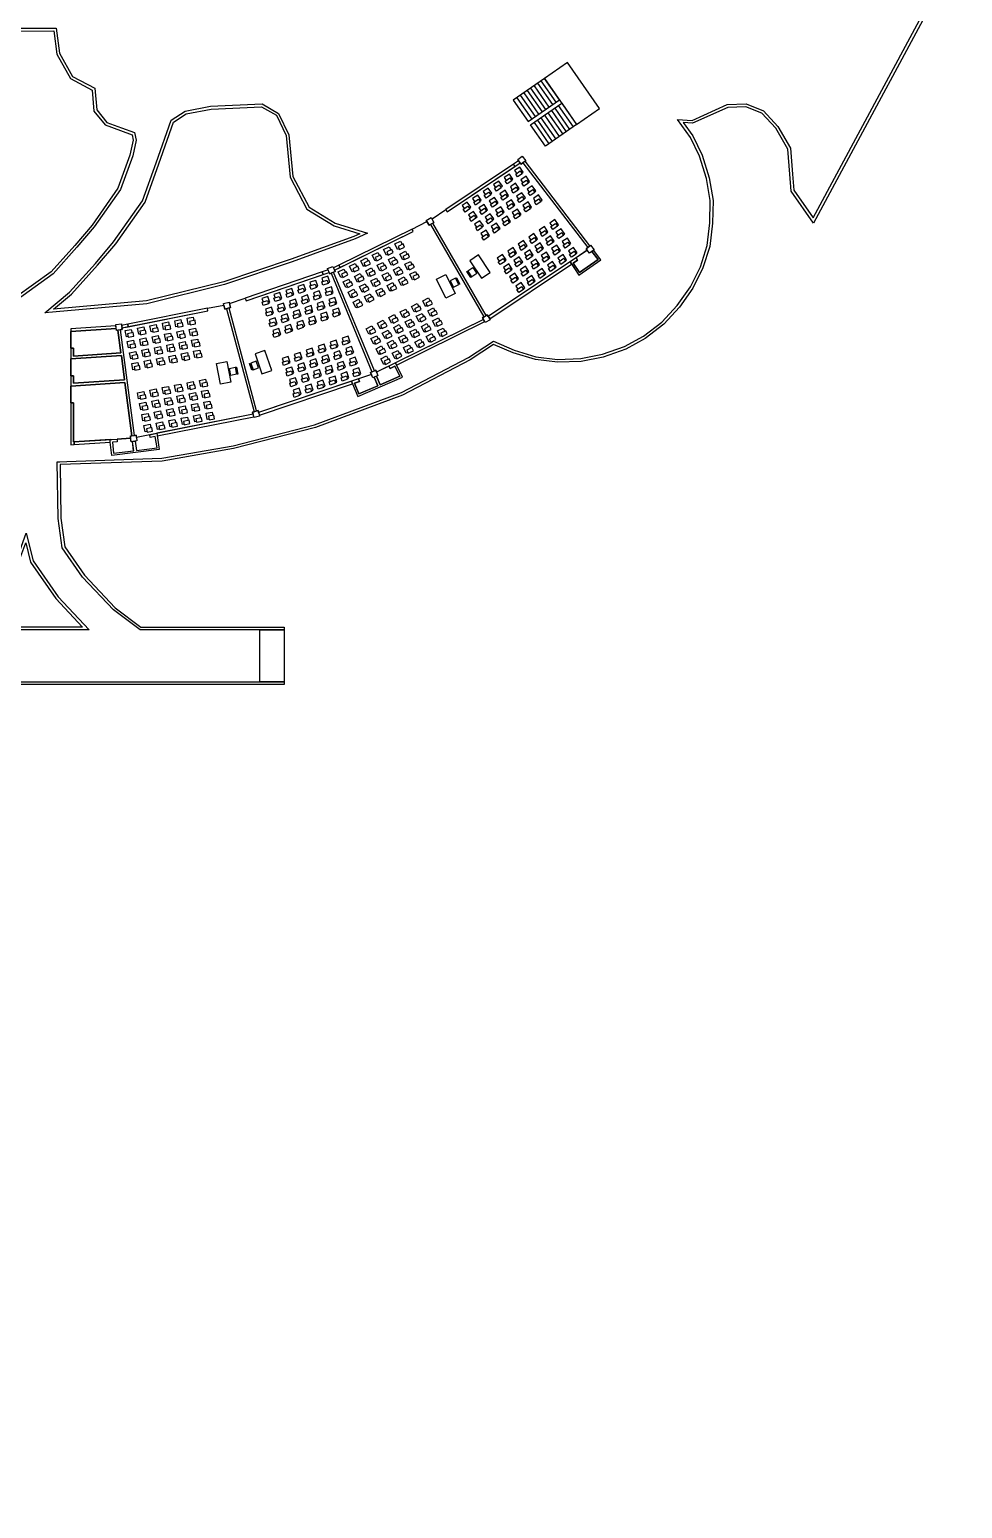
# Model space of a CAD drawing. Extents: x 1109 to 35175, y 5150 to 25743.
# Drawn here: x 28530 to 35175, y 5150 to 15679 of the extents above; entities that cross this region are included whole.
import ezdxf

# ---------------------------------------------------------------- set-up
doc = ezdxf.new("R2010")
doc.units = 0
doc.header["$MEASUREMENT"] = 0
for name, color, linetype in [('Chair', 142, 'CONTINUOUS'), ('Classrooms', 1, 'CONTINUOUS'), ('Entrance', 50, 'CONTINUOUS'), ('Furniture', 2, 'CONTINUOUS'), ('Stairs', 2, 'CONTINUOUS'), ('Storage', 40, 'CONTINUOUS'), ('Walls', 6, 'CONTINUOUS')]:
    doc.layers.add(name, color=color, linetype=linetype)

msp = doc.modelspace()

# ---------------------------------------------------------------- linework, layer by layer
at = {"layer": 'Chair'}
for points in [[(31962, 14607), (31973, 14614), (31948, 14651), (31910, 14626), (31924, 14605)], [(32037, 14657), (32047, 14664), (32022, 14701), (31985, 14676), (31999, 14656)], [(31813, 14507), (31823, 14514), (31798, 14551), (31761, 14526), (31775, 14505)], [(31888, 14557), (31898, 14564), (31873, 14601), (31835, 14576), (31849, 14555)], [(31932, 14490), (31942, 14497), (31917, 14535), (31880, 14510), (31894, 14489)], [(32007, 14540), (32017, 14547), (31992, 14585), (31955, 14560), (31969, 14539)], [(32082, 14591), (32092, 14597), (32067, 14635), (32030, 14610), (32043, 14589)], [(32126, 14524), (32136, 14531), (32111, 14568), (32074, 14543), (32088, 14523)], [(31663, 14407), (31674, 14414), (31648, 14451), (31611, 14426), (31625, 14405)], [(31738, 14457), (31748, 14464), (31723, 14501), (31686, 14476), (31700, 14455)], [(31782, 14390), (31793, 14397), (31768, 14435), (31730, 14410), (31744, 14389)], [(31857, 14440), (31868, 14447), (31843, 14485), (31805, 14460), (31819, 14439)], [(31977, 14424), (31987, 14431), (31962, 14468), (31924, 14443), (31938, 14422)], [(32051, 14474), (32062, 14481), (32037, 14518), (31999, 14493), (32013, 14473)], [(32096, 14407), (32106, 14414), (32081, 14452), (32044, 14427), (32058, 14406)], [(32171, 14458), (32181, 14465), (32156, 14502), (32119, 14477), (32132, 14456)], [(31708, 14340), (31718, 14347), (31693, 14385), (31656, 14360), (31670, 14339)], [(31827, 14324), (31837, 14331), (31812, 14368), (31775, 14343), (31789, 14322)], [(31902, 14374), (31912, 14381), (31887, 14418), (31850, 14393), (31864, 14372)], [(31946, 14307), (31957, 14314), (31932, 14352), (31894, 14327), (31908, 14306)], [(32021, 14357), (32031, 14364), (32006, 14402), (31969, 14377), (31983, 14356)], [(32288, 14283), (32298, 14290), (32273, 14327), (32236, 14302), (32250, 14281)], [(31752, 14274), (31763, 14281), (31737, 14318), (31700, 14293), (31714, 14272)], [(31797, 14207), (31807, 14214), (31782, 14252), (31745, 14227), (31759, 14206)], [(31871, 14257), (31882, 14264), (31857, 14302), (31819, 14277), (31833, 14256)], [(32138, 14183), (32149, 14190), (32123, 14227), (32086, 14202), (32100, 14181)], [(32213, 14233), (32223, 14240), (32198, 14277), (32161, 14252), (32175, 14231)], [(32332, 14217), (32342, 14224), (32317, 14261), (32280, 14236), (32294, 14216)], [(31083, 14078), (31072, 14073), (31052, 14113), (31092, 14133), (31103, 14111)], [(31163, 14118), (31152, 14113), (31132, 14153), (31173, 14173), (31184, 14151)], [(31989, 14082), (31999, 14089), (31974, 14127), (31936, 14102), (31950, 14081)], [(32063, 14132), (32074, 14139), (32049, 14177), (32011, 14152), (32025, 14131)], [(32107, 14067), (32118, 14074), (32093, 14111), (32055, 14086), (32069, 14065)], [(32182, 14117), (32192, 14124), (32167, 14161), (32130, 14136), (32144, 14115)], [(32257, 14167), (32267, 14174), (32242, 14211), (32205, 14186), (32219, 14165)], [(32301, 14100), (32312, 14107), (32287, 14145), (32249, 14120), (32263, 14099)], [(32376, 14151), (32387, 14157), (32362, 14195), (32324, 14170), (32338, 14149)], [(32421, 14084), (32431, 14091), (32406, 14128), (32369, 14103), (32383, 14083)], [(30840, 13959), (30829, 13954), (30809, 13994), (30850, 14014), (30861, 13992)], [(30921, 13999), (30910, 13993), (30890, 14034), (30931, 14054), (30942, 14031)], [(31002, 14039), (30991, 14033), (30971, 14074), (31011, 14093), (31022, 14071)], [(31037, 13967), (31026, 13961), (31006, 14002), (31047, 14022), (31058, 13999)], [(31118, 14007), (31107, 14001), (31087, 14042), (31127, 14061), (31138, 14039)], [(31199, 14046), (31188, 14041), (31168, 14081), (31208, 14101), (31219, 14079)], [(31234, 13975), (31223, 13969), (31203, 14010), (31243, 14029), (31254, 14007)], [(31914, 14032), (31924, 14039), (31899, 14077), (31862, 14052), (31876, 14031)], [(31958, 13967), (31968, 13974), (31943, 14011), (31906, 13986), (31920, 13965)], [(32033, 14017), (32043, 14024), (32018, 14061), (31980, 14036), (31994, 14015)], [(32152, 14000), (32162, 14007), (32137, 14045), (32100, 14020), (32114, 13999)], [(32227, 14050), (32237, 14057), (32212, 14095), (32175, 14070), (32188, 14049)], [(32271, 13984), (32281, 13991), (32256, 14028), (32219, 14003), (32233, 13982)], [(32346, 14034), (32356, 14041), (32331, 14078), (32294, 14053), (32308, 14033)], [(30657, 13877), (30668, 13881), (30654, 13923), (30611, 13909), (30619, 13885)], [(30760, 13920), (30748, 13914), (30729, 13954), (30769, 13974), (30780, 13952)], [(30795, 13848), (30784, 13842), (30764, 13883), (30804, 13902), (30815, 13880)], [(30876, 13887), (30865, 13882), (30845, 13922), (30885, 13942), (30896, 13920)], [(30957, 13927), (30945, 13922), (30925, 13962), (30966, 13982), (30977, 13960)], [(30992, 13855), (30981, 13850), (30961, 13890), (31001, 13910), (31012, 13888)], [(31073, 13895), (31061, 13890), (31042, 13930), (31082, 13950), (31093, 13927)], [(31153, 13935), (31142, 13929), (31122, 13970), (31163, 13990), (31174, 13967)], [(31189, 13863), (31177, 13858), (31158, 13898), (31198, 13918), (31209, 13895)], [(31269, 13903), (31258, 13897), (31238, 13938), (31279, 13958), (31290, 13935)], [(31565, 13910), (31527, 13891), (31549, 13846), (31587, 13864), (31565, 13910)], [(31568, 13911), (31572, 13913), (31595, 13868), (31590, 13866), (31568, 13911)], [(31646, 13957), (31651, 13960), (31679, 13918), (31674, 13915), (31646, 13957)], [(31653, 13962), (31688, 13985), (31716, 13943), (31681, 13920), (31653, 13962)], [(32002, 13900), (32013, 13907), (31988, 13945), (31950, 13920), (31964, 13899)], [(32077, 13950), (32087, 13957), (32062, 13995), (32025, 13970), (32039, 13949)], [(32122, 13884), (32132, 13891), (32107, 13928), (32069, 13903), (32083, 13882)], [(32196, 13934), (32207, 13941), (32182, 13978), (32144, 13953), (32158, 13932)], [(30316, 13761), (30328, 13765), (30313, 13807), (30270, 13793), (30279, 13769)], [(30401, 13790), (30413, 13794), (30398, 13836), (30356, 13822), (30364, 13798)], [(30486, 13819), (30498, 13823), (30483, 13865), (30441, 13851), (30449, 13827)], [(30571, 13848), (30583, 13852), (30569, 13894), (30526, 13880), (30534, 13856)], [(30597, 13772), (30609, 13776), (30594, 13819), (30552, 13804), (30560, 13781)], [(30682, 13801), (30694, 13805), (30680, 13848), (30637, 13833), (30645, 13810)], [(30830, 13776), (30819, 13770), (30799, 13811), (30840, 13831), (30851, 13808)], [(30911, 13816), (30900, 13810), (30880, 13851), (30920, 13870), (30931, 13848)], [(30946, 13744), (30935, 13738), (30915, 13779), (30956, 13799), (30967, 13776)], [(31027, 13784), (31016, 13778), (30996, 13819), (31036, 13838), (31048, 13816)], [(31108, 13823), (31097, 13818), (31077, 13858), (31117, 13878), (31128, 13856)], [(32047, 13834), (32057, 13841), (32032, 13878), (31995, 13853), (32009, 13832)], [(30231, 13732), (30242, 13736), (30228, 13778), (30185, 13764), (30193, 13740)], [(30256, 13656), (30268, 13660), (30254, 13703), (30211, 13688), (30219, 13665)], [(30341, 13685), (30353, 13689), (30339, 13732), (30296, 13717), (30304, 13694)], [(30427, 13714), (30438, 13718), (30424, 13761), (30381, 13746), (30389, 13723)], [(30512, 13743), (30524, 13747), (30509, 13790), (30467, 13775), (30475, 13752)], [(30538, 13667), (30549, 13671), (30535, 13714), (30492, 13699), (30500, 13676)], [(30623, 13696), (30635, 13700), (30620, 13743), (30578, 13729), (30586, 13705)], [(30708, 13725), (30720, 13729), (30705, 13772), (30663, 13758), (30671, 13734)], [(30734, 13650), (30746, 13654), (30731, 13696), (30689, 13682), (30697, 13658)], [(30866, 13704), (30854, 13699), (30835, 13739), (30875, 13759), (30886, 13736)], [(31201, 13635), (31190, 13629), (31170, 13669), (31210, 13689), (31221, 13667)], [(31282, 13674), (31270, 13669), (31251, 13709), (31291, 13729), (31302, 13707)], [(31362, 13714), (31351, 13708), (31331, 13749), (31372, 13769), (31383, 13746)], [(31397, 13643), (31386, 13638), (31366, 13678), (31407, 13698), (31418, 13675)], [(29497, 13547), (29484, 13545), (29476, 13589), (29520, 13598), (29525, 13573)], [(29585, 13565), (29573, 13562), (29564, 13606), (29608, 13615), (29613, 13591)], [(29673, 13582), (29661, 13580), (29652, 13624), (29696, 13633), (29701, 13608)], [(30282, 13580), (30294, 13584), (30279, 13627), (30237, 13612), (30245, 13589)], [(30367, 13609), (30379, 13613), (30365, 13656), (30322, 13641), (30330, 13618)], [(30452, 13638), (30464, 13642), (30450, 13685), (30407, 13670), (30415, 13647)], [(30478, 13563), (30490, 13567), (30476, 13609), (30433, 13595), (30441, 13571)], [(30563, 13592), (30575, 13596), (30561, 13638), (30518, 13624), (30526, 13600)], [(30649, 13621), (30660, 13625), (30646, 13667), (30603, 13653), (30611, 13629)], [(31039, 13555), (31028, 13550), (31008, 13590), (31049, 13610), (31060, 13587)], [(31120, 13595), (31109, 13589), (31089, 13630), (31129, 13650), (31140, 13627)], [(31236, 13564), (31225, 13558), (31205, 13598), (31245, 13618), (31256, 13596)], [(31317, 13603), (31305, 13598), (31285, 13638), (31326, 13658), (31337, 13636)], [(31352, 13532), (31341, 13526), (31321, 13566), (31361, 13586), (31372, 13564)], [(31433, 13571), (31421, 13566), (31401, 13606), (31442, 13626), (31453, 13604)], [(29232, 13495), (29220, 13492), (29211, 13536), (29255, 13545), (29260, 13521)], [(29320, 13512), (29308, 13510), (29299, 13554), (29343, 13563), (29348, 13538)], [(29336, 13434), (29323, 13431), (29315, 13475), (29359, 13484), (29364, 13460)], [(29408, 13530), (29396, 13527), (29387, 13571), (29432, 13580), (29436, 13556)], [(29424, 13451), (29412, 13449), (29403, 13493), (29447, 13502), (29452, 13477)], [(29512, 13469), (29500, 13466), (29491, 13510), (29535, 13519), (29540, 13495)], [(29601, 13486), (29588, 13484), (29580, 13528), (29624, 13537), (29629, 13512)], [(29689, 13504), (29677, 13501), (29668, 13545), (29712, 13554), (29717, 13530)], [(30308, 13505), (30320, 13509), (30305, 13551), (30263, 13537), (30271, 13513)], [(30393, 13534), (30405, 13538), (30390, 13580), (30348, 13566), (30356, 13542)], [(30802, 13450), (30813, 13454), (30799, 13497), (30756, 13483), (30764, 13459)], [(30959, 13515), (30947, 13510), (30927, 13550), (30968, 13570), (30979, 13548)], [(30993, 13444), (30982, 13439), (30962, 13479), (31003, 13499), (31014, 13477)], [(31074, 13484), (31063, 13479), (31043, 13519), (31084, 13539), (31095, 13516)], [(31155, 13524), (31144, 13518), (31124, 13559), (31164, 13579), (31175, 13556)], [(31190, 13452), (31179, 13447), (31159, 13487), (31200, 13507), (31211, 13484)], [(31271, 13492), (31260, 13486), (31240, 13527), (31280, 13547), (31291, 13524)], [(31387, 13460), (31376, 13454), (31356, 13495), (31396, 13515), (31407, 13492)], [(31468, 13500), (31457, 13494), (31437, 13534), (31477, 13554), (31488, 13532)], [(29247, 13416), (29235, 13414), (29226, 13458), (29271, 13467), (29275, 13442)], [(29263, 13338), (29251, 13335), (29242, 13379), (29286, 13388), (29291, 13364)], [(29351, 13355), (29339, 13353), (29330, 13397), (29374, 13406), (29379, 13381)], [(29440, 13373), (29427, 13370), (29419, 13414), (29463, 13423), (29468, 13399)], [(29528, 13390), (29516, 13388), (29507, 13432), (29551, 13441), (29556, 13416)], [(29616, 13408), (29604, 13405), (29595, 13449), (29639, 13458), (29644, 13434)], [(29632, 13329), (29620, 13327), (29611, 13371), (29655, 13380), (29660, 13355)], [(29704, 13425), (29692, 13423), (29683, 13467), (29728, 13476), (29732, 13451)], [(29720, 13347), (29708, 13344), (29699, 13389), (29743, 13397), (29748, 13373)], [(30461, 13334), (30473, 13338), (30458, 13381), (30416, 13367), (30424, 13343)], [(30546, 13363), (30558, 13367), (30543, 13410), (30501, 13396), (30509, 13372)], [(30631, 13392), (30643, 13396), (30629, 13439), (30586, 13425), (30594, 13401)], [(30716, 13421), (30728, 13425), (30714, 13468), (30671, 13454), (30679, 13430)], [(30742, 13347), (30754, 13351), (30739, 13393), (30697, 13379), (30705, 13355)], [(30827, 13376), (30839, 13380), (30824, 13422), (30782, 13408), (30790, 13384)], [(31029, 13373), (31018, 13367), (30998, 13407), (31038, 13427), (31049, 13405)], [(31110, 13412), (31098, 13407), (31078, 13447), (31119, 13467), (31130, 13445)], [(31145, 13341), (31134, 13335), (31114, 13375), (31154, 13395), (31165, 13373)], [(31226, 13380), (31214, 13375), (31195, 13415), (31235, 13435), (31246, 13413)], [(31306, 13420), (31295, 13415), (31275, 13455), (31316, 13475), (31327, 13452)], [(29279, 13259), (29266, 13257), (29258, 13301), (29302, 13310), (29307, 13285)], [(29367, 13277), (29355, 13274), (29346, 13318), (29390, 13327), (29395, 13303)], [(29455, 13294), (29443, 13292), (29434, 13336), (29478, 13345), (29483, 13320)], [(29543, 13312), (29531, 13309), (29522, 13353), (29567, 13362), (29571, 13338)], [(29995, 13275), (30005, 13225), (29964, 13217), (29954, 13267), (29995, 13275)], [(29998, 13275), (30004, 13276), (30013, 13227), (30008, 13226), (29998, 13275)], [(30098, 13302), (30103, 13303), (30119, 13256), (30114, 13254), (30098, 13302)], [(30106, 13304), (30122, 13257), (30162, 13270), (30145, 13318), (30106, 13304)], [(30376, 13305), (30387, 13309), (30373, 13352), (30330, 13338), (30338, 13314)], [(30401, 13231), (30413, 13235), (30398, 13277), (30356, 13263), (30364, 13239)], [(30486, 13260), (30498, 13264), (30484, 13306), (30441, 13292), (30449, 13268)], [(30572, 13289), (30583, 13293), (30569, 13335), (30526, 13321), (30534, 13297)], [(30657, 13318), (30669, 13322), (30654, 13364), (30611, 13350), (30620, 13326)], [(30682, 13242), (30694, 13246), (30680, 13288), (30637, 13274), (30645, 13250)], [(30768, 13271), (30780, 13275), (30765, 13317), (30722, 13303), (30730, 13279)], [(30853, 13300), (30865, 13304), (30850, 13346), (30808, 13332), (30816, 13308)], [(30879, 13224), (30891, 13228), (30876, 13271), (30833, 13256), (30841, 13233)], [(31064, 13301), (31053, 13295), (31033, 13336), (31073, 13356), (31084, 13333)], [(29673, 13123), (29660, 13120), (29652, 13165), (29696, 13173), (29701, 13149)], [(29761, 13140), (29749, 13138), (29740, 13182), (29784, 13191), (29789, 13166)], [(30427, 13155), (30439, 13159), (30424, 13201), (30382, 13187), (30390, 13163)], [(30512, 13184), (30524, 13188), (30509, 13230), (30467, 13216), (30475, 13192)], [(30597, 13213), (30609, 13217), (30595, 13259), (30552, 13245), (30560, 13221)], [(30623, 13137), (30635, 13141), (30620, 13184), (30578, 13169), (30586, 13146)], [(30708, 13166), (30720, 13170), (30706, 13213), (30663, 13198), (30671, 13175)], [(30793, 13195), (30805, 13199), (30791, 13242), (30748, 13227), (30756, 13204)], [(29320, 13053), (29307, 13050), (29299, 13094), (29343, 13103), (29348, 13079)], [(29408, 13070), (29396, 13068), (29387, 13112), (29431, 13121), (29436, 13096)], [(29496, 13088), (29484, 13085), (29475, 13130), (29519, 13138), (29524, 13114)], [(29512, 13010), (29499, 13008), (29491, 13052), (29535, 13061), (29540, 13036)], [(29584, 13105), (29572, 13103), (29563, 13147), (29608, 13156), (29612, 13131)], [(29600, 13028), (29588, 13025), (29579, 13070), (29623, 13078), (29628, 13054)], [(29688, 13045), (29676, 13043), (29667, 13087), (29711, 13096), (29716, 13071)], [(29776, 13063), (29764, 13060), (29755, 13105), (29800, 13113), (29804, 13089)], [(30453, 13079), (30465, 13083), (30450, 13126), (30407, 13111), (30415, 13088)], [(30538, 13108), (30550, 13112), (30535, 13155), (30493, 13140), (30501, 13117)], [(29335, 12975), (29323, 12973), (29314, 13017), (29358, 13026), (29363, 13001)], [(29423, 12993), (29411, 12990), (29402, 13034), (29446, 13043), (29451, 13019)], [(29439, 12914), (29427, 12912), (29418, 12956), (29462, 12965), (29467, 12940)], [(29527, 12932), (29515, 12929), (29506, 12973), (29550, 12982), (29555, 12958)], [(29615, 12949), (29603, 12947), (29594, 12991), (29639, 13000), (29643, 12975)], [(29704, 12967), (29691, 12964), (29683, 13009), (29727, 13017), (29732, 12993)], [(29792, 12984), (29780, 12982), (29771, 13026), (29815, 13035), (29820, 13010)], [(29808, 12906), (29795, 12904), (29787, 12948), (29831, 12956), (29836, 12932)], [(29351, 12897), (29338, 12894), (29330, 12938), (29374, 12947), (29379, 12923)], [(29366, 12818), (29354, 12816), (29345, 12860), (29389, 12869), (29394, 12844)], [(29455, 12836), (29442, 12833), (29433, 12877), (29478, 12886), (29482, 12862)], [(29543, 12853), (29531, 12851), (29522, 12895), (29566, 12904), (29571, 12879)], [(29631, 12871), (29619, 12868), (29610, 12913), (29654, 12921), (29659, 12897)], [(29719, 12888), (29707, 12886), (29698, 12930), (29742, 12939), (29747, 12914)]]:
    msp.add_lwpolyline(points, dxfattribs=at)
at = {"layer": 'Classrooms'}
for points in [[(31798, 13636), (31791, 13649), (31782, 13643), (31402, 14301), (31411, 14306), (31397, 14332), (31495, 14398), (31506, 14383), (32026, 14730), (32032, 14721), (32045, 14731), (32507, 14128), (32495, 14119), (32504, 14108), (31798, 13636)], [(31002, 13241), (30997, 13254), (30987, 13250), (30696, 13952), (30706, 13956), (30702, 13966), (31263, 14242), (31255, 14259), (31361, 14312), (31376, 14286), (31386, 14291), (31765, 13634), (31756, 13628), (31763, 13616), (31002, 13241)], [(30162, 12952), (30158, 12967), (30147, 12964), (29951, 13697), (29962, 13700), (29954, 13729), (30066, 13767), (30073, 13749), (30664, 13951), (30669, 13940), (30679, 13944), (30969, 13243), (30959, 13239), (30965, 13224), (30162, 12952)], [(29291, 12776), (29289, 12791), (29278, 12790), (29179, 13542), (29190, 13544), (29188, 13555), (29801, 13676), (29797, 13695), (29914, 13718), (29922, 13689), (29933, 13692), (30129, 12959), (30118, 12956), (30122, 12941), (29291, 12776)]]:
    msp.add_lwpolyline(points, dxfattribs=at)
at = {"layer": 'Entrance'}
msp.add_lwpolyline([(30344, 11036), (30170, 11036), (30170, 11405), (30344, 11405)], close=True, dxfattribs=at)
at = {"layer": 'Furniture'}
for points in [[(32040, 14653), (32007, 14631), (31993, 14651), (32026, 14674)], [(31890, 14553), (31857, 14530), (31843, 14551), (31876, 14573)], [(31965, 14603), (31932, 14581), (31918, 14601), (31951, 14624)], [(32010, 14536), (31976, 14514), (31962, 14535), (31996, 14557)], [(32084, 14586), (32051, 14564), (32037, 14585), (32070, 14607)], [(32129, 14520), (32096, 14498), (32082, 14518), (32115, 14541)], [(31741, 14453), (31707, 14430), (31694, 14451), (31727, 14473)], [(31815, 14503), (31782, 14480), (31768, 14501), (31802, 14523)], [(31860, 14436), (31827, 14414), (31813, 14435), (31846, 14457)], [(31935, 14486), (31902, 14464), (31888, 14485), (31921, 14507)], [(31979, 14420), (31946, 14398), (31932, 14418), (31965, 14441)], [(32054, 14470), (32021, 14448), (32007, 14468), (32040, 14491)], [(32173, 14453), (32140, 14431), (32126, 14452), (32159, 14474)], [(31666, 14403), (31633, 14380), (31619, 14401), (31652, 14423)], [(31710, 14336), (31677, 14314), (31663, 14335), (31697, 14357)], [(31785, 14386), (31752, 14364), (31738, 14385), (31771, 14407)], [(31830, 14320), (31796, 14297), (31783, 14318), (31816, 14340)], [(31904, 14370), (31871, 14347), (31857, 14368), (31891, 14390)], [(31949, 14303), (31916, 14281), (31902, 14302), (31935, 14324)], [(32024, 14353), (31991, 14331), (31977, 14352), (32010, 14374)], [(32099, 14403), (32065, 14381), (32051, 14402), (32085, 14424)], [(31755, 14270), (31722, 14247), (31708, 14268), (31741, 14290)], [(31799, 14203), (31766, 14181), (31752, 14202), (31786, 14224)], [(31874, 14253), (31841, 14231), (31827, 14252), (31860, 14274)], [(32216, 14228), (32182, 14206), (32169, 14227), (32202, 14249)], [(32290, 14279), (32257, 14256), (32243, 14277), (32277, 14299)], [(32334, 14213), (32301, 14191), (32287, 14211), (32321, 14234)], [(31085, 14074), (31121, 14092), (31110, 14114), (31074, 14096)], [(31166, 14114), (31202, 14131), (31191, 14154), (31155, 14136)], [(32066, 14128), (32033, 14106), (32019, 14127), (32052, 14149)], [(32141, 14178), (32108, 14156), (32094, 14177), (32127, 14199)], [(32185, 14113), (32152, 14090), (32138, 14111), (32171, 14133)], [(32260, 14163), (32226, 14141), (32213, 14161), (32246, 14184)], [(32304, 14096), (32271, 14074), (32257, 14095), (32290, 14117)], [(32379, 14146), (32346, 14124), (32332, 14145), (32365, 14167)], [(30923, 13995), (30959, 14012), (30948, 14035), (30912, 14017)], [(31004, 14034), (31040, 14052), (31029, 14074), (30993, 14057)], [(31120, 14002), (31156, 14020), (31145, 14042), (31109, 14025)], [(31201, 14042), (31237, 14060), (31226, 14082), (31190, 14064)], [(31236, 13970), (31272, 13988), (31261, 14010), (31225, 13993)], [(31749, 13909), (31811, 13951), (31728, 14075), (31666, 14033)], [(31917, 14028), (31883, 14006), (31869, 14027), (31903, 14049)], [(31991, 14078), (31958, 14056), (31944, 14077), (31977, 14099)], [(32035, 14013), (32002, 13990), (31988, 14011), (32021, 14033)], [(32110, 14063), (32077, 14040), (32063, 14061), (32096, 14083)], [(32155, 13996), (32121, 13974), (32107, 13995), (32141, 14017)], [(32229, 14046), (32196, 14024), (32182, 14045), (32215, 14067)], [(32349, 14030), (32315, 14008), (32302, 14028), (32335, 14051)], [(32423, 14080), (32390, 14058), (32376, 14078), (32410, 14101)], [(30762, 13915), (30798, 13933), (30787, 13955), (30751, 13937)], [(30843, 13955), (30879, 13972), (30868, 13995), (30832, 13977)], [(30878, 13883), (30914, 13901), (30903, 13923), (30867, 13905)], [(30959, 13923), (30995, 13940), (30984, 13963), (30948, 13945)], [(31040, 13962), (31075, 13980), (31064, 14003), (31028, 13985)], [(31075, 13891), (31111, 13908), (31100, 13931), (31064, 13913)], [(31156, 13930), (31191, 13948), (31180, 13971), (31145, 13953)], [(31191, 13859), (31227, 13876), (31216, 13899), (31180, 13881)], [(31272, 13898), (31308, 13916), (31297, 13938), (31261, 13921)], [(31563, 13800), (31495, 13767), (31429, 13902), (31496, 13935)], [(31960, 13963), (31927, 13940), (31913, 13961), (31947, 13983)], [(32005, 13896), (31972, 13874), (31958, 13895), (31991, 13917)], [(32080, 13946), (32047, 13924), (32033, 13945), (32066, 13967)], [(32124, 13880), (32091, 13857), (32077, 13878), (32110, 13900)], [(32199, 13930), (32166, 13907), (32152, 13928), (32185, 13950)], [(32274, 13980), (32241, 13957), (32227, 13978), (32260, 14001)], [(30402, 13785), (30365, 13772), (30357, 13796), (30394, 13809)], [(30488, 13814), (30450, 13801), (30442, 13825), (30480, 13838)], [(30573, 13843), (30535, 13830), (30527, 13854), (30565, 13867)], [(30658, 13872), (30620, 13859), (30612, 13883), (30650, 13896)], [(30684, 13796), (30646, 13783), (30638, 13807), (30676, 13820)], [(30797, 13843), (30833, 13861), (30822, 13883), (30786, 13866)], [(30833, 13771), (30868, 13789), (30857, 13812), (30822, 13794)], [(30913, 13811), (30949, 13829), (30938, 13851), (30902, 13834)], [(30994, 13851), (31030, 13869), (31019, 13891), (30983, 13873)], [(31029, 13779), (31065, 13797), (31054, 13819), (31018, 13802)], [(31110, 13819), (31146, 13837), (31135, 13859), (31099, 13841)], [(32049, 13830), (32016, 13807), (32002, 13828), (32036, 13850)], [(30232, 13727), (30194, 13714), (30186, 13738), (30224, 13751)], [(30317, 13756), (30279, 13743), (30271, 13767), (30309, 13780)], [(30343, 13680), (30305, 13667), (30297, 13691), (30335, 13704)], [(30428, 13709), (30390, 13696), (30382, 13720), (30420, 13733)], [(30513, 13738), (30476, 13725), (30468, 13749), (30505, 13762)], [(30599, 13767), (30561, 13754), (30553, 13778), (30591, 13791)], [(30624, 13692), (30587, 13679), (30579, 13702), (30616, 13715)], [(30710, 13721), (30672, 13708), (30664, 13731), (30702, 13744)], [(30868, 13700), (30904, 13717), (30893, 13740), (30857, 13722)], [(30949, 13739), (30985, 13757), (30974, 13780), (30938, 13762)], [(31284, 13670), (31320, 13687), (31309, 13710), (31273, 13692)], [(31365, 13710), (31400, 13727), (31389, 13750), (31354, 13732)], [(29586, 13560), (29625, 13568), (29620, 13592), (29581, 13584)], [(29674, 13577), (29713, 13585), (29709, 13610), (29669, 13602)], [(30258, 13651), (30220, 13638), (30212, 13662), (30250, 13675)], [(30284, 13576), (30246, 13563), (30238, 13586), (30276, 13599)], [(30369, 13605), (30331, 13592), (30323, 13615), (30361, 13628)], [(30454, 13634), (30416, 13621), (30408, 13644), (30446, 13657)], [(30539, 13663), (30501, 13650), (30493, 13673), (30531, 13686)], [(30565, 13587), (30527, 13574), (30519, 13598), (30557, 13611)], [(30650, 13616), (30612, 13603), (30604, 13627), (30642, 13640)], [(30735, 13645), (30698, 13632), (30689, 13656), (30727, 13669)], [(31042, 13551), (31077, 13568), (31066, 13591), (31031, 13573)], [(31122, 13590), (31158, 13608), (31147, 13630), (31111, 13613)], [(31203, 13630), (31239, 13648), (31228, 13670), (31192, 13652)], [(31238, 13559), (31274, 13577), (31263, 13599), (31227, 13582)], [(31319, 13599), (31355, 13617), (31344, 13639), (31308, 13621)], [(31399, 13639), (31435, 13656), (31424, 13679), (31388, 13661)], [(31435, 13567), (31471, 13584), (31460, 13607), (31424, 13589)], [(29233, 13490), (29272, 13497), (29267, 13522), (29228, 13514)], [(29321, 13507), (29360, 13515), (29356, 13540), (29316, 13532)], [(29409, 13525), (29449, 13533), (29444, 13557), (29405, 13549)], [(29425, 13446), (29464, 13454), (29459, 13479), (29420, 13471)], [(29498, 13542), (29537, 13550), (29532, 13575), (29493, 13567)], [(29513, 13464), (29553, 13472), (29548, 13496), (29508, 13488)], [(29602, 13481), (29641, 13489), (29636, 13514), (29597, 13506)], [(29690, 13499), (29729, 13507), (29724, 13531), (29685, 13523)], [(30309, 13500), (30272, 13487), (30263, 13511), (30301, 13524)], [(30395, 13529), (30357, 13516), (30349, 13540), (30387, 13553)], [(30480, 13558), (30442, 13545), (30434, 13569), (30472, 13582)], [(30961, 13511), (30997, 13528), (30986, 13551), (30950, 13533)], [(30996, 13440), (31032, 13458), (31021, 13480), (30985, 13462)], [(31076, 13480), (31112, 13497), (31101, 13520), (31065, 13502)], [(31157, 13519), (31193, 13537), (31182, 13559), (31146, 13542)], [(31193, 13448), (31228, 13465), (31217, 13488), (31181, 13470)], [(31273, 13487), (31309, 13505), (31298, 13527), (31262, 13510)], [(31354, 13527), (31390, 13545), (31379, 13567), (31343, 13550)], [(31389, 13455), (31425, 13473), (31414, 13495), (31378, 13478)], [(31470, 13495), (31506, 13513), (31495, 13535), (31459, 13517)], [(29248, 13411), (29288, 13419), (29283, 13443), (29244, 13436)], [(29337, 13429), (29376, 13437), (29371, 13461), (29332, 13453)], [(29352, 13350), (29392, 13358), (29387, 13383), (29347, 13375)], [(29441, 13368), (29480, 13376), (29475, 13400), (29436, 13392)], [(29529, 13385), (29568, 13393), (29563, 13418), (29524, 13410)], [(29617, 13403), (29656, 13411), (29652, 13435), (29612, 13427)], [(29705, 13420), (29745, 13428), (29740, 13453), (29701, 13445)], [(29721, 13342), (29760, 13350), (29755, 13374), (29716, 13366)], [(30185, 13229), (30256, 13253), (30207, 13395), (30136, 13371)], [(30548, 13359), (30510, 13346), (30502, 13369), (30540, 13382)], [(30633, 13388), (30595, 13375), (30587, 13398), (30625, 13411)], [(30718, 13417), (30680, 13404), (30672, 13427), (30710, 13440)], [(30803, 13446), (30765, 13433), (30757, 13456), (30795, 13469)], [(30829, 13371), (30791, 13358), (30783, 13382), (30821, 13395)], [(31031, 13368), (31067, 13386), (31056, 13408), (31020, 13391)], [(31112, 13408), (31148, 13426), (31137, 13448), (31101, 13430)], [(31147, 13336), (31183, 13354), (31172, 13376), (31136, 13359)], [(31228, 13376), (31264, 13393), (31253, 13416), (31217, 13398)], [(31309, 13416), (31344, 13433), (31333, 13456), (31298, 13438)], [(29264, 13333), (29303, 13341), (29298, 13365), (29259, 13357)], [(29280, 13254), (29319, 13262), (29314, 13287), (29275, 13279)], [(29368, 13272), (29407, 13280), (29402, 13304), (29363, 13296)], [(29456, 13289), (29495, 13297), (29491, 13322), (29451, 13314)], [(29544, 13307), (29584, 13315), (29579, 13339), (29540, 13331)], [(29633, 13324), (29672, 13332), (29667, 13357), (29628, 13349)], [(29965, 13170), (29891, 13155), (29862, 13302), (29936, 13317)], [(30377, 13301), (30339, 13288), (30331, 13311), (30369, 13324)], [(30462, 13330), (30425, 13317), (30417, 13340), (30454, 13353)], [(30488, 13255), (30450, 13242), (30442, 13266), (30480, 13279)], [(30573, 13284), (30535, 13271), (30527, 13295), (30565, 13308)], [(30658, 13313), (30620, 13300), (30612, 13324), (30650, 13337)], [(30744, 13342), (30706, 13329), (30698, 13353), (30735, 13366)], [(30769, 13266), (30731, 13253), (30723, 13277), (30761, 13290)], [(30855, 13295), (30817, 13282), (30809, 13306), (30846, 13319)], [(31066, 13296), (31102, 13314), (31091, 13336), (31055, 13319)], [(29762, 13136), (29801, 13143), (29796, 13168), (29757, 13160)], [(30403, 13226), (30365, 13213), (30357, 13237), (30395, 13250)], [(30429, 13150), (30391, 13137), (30383, 13161), (30420, 13174)], [(30514, 13179), (30476, 13166), (30468, 13190), (30506, 13203)], [(30599, 13208), (30561, 13195), (30553, 13219), (30591, 13232)], [(30684, 13237), (30646, 13224), (30638, 13248), (30676, 13261)], [(30710, 13161), (30672, 13148), (30664, 13172), (30702, 13185)], [(30795, 13190), (30757, 13177), (30749, 13201), (30787, 13214)], [(30880, 13219), (30842, 13206), (30834, 13230), (30872, 13243)], [(29321, 13048), (29360, 13056), (29355, 13080), (29316, 13072)], [(29409, 13065), (29448, 13073), (29443, 13098), (29404, 13090)], [(29497, 13083), (29536, 13091), (29532, 13115), (29492, 13107)], [(29585, 13100), (29625, 13108), (29620, 13133), (29581, 13125)], [(29674, 13118), (29713, 13126), (29708, 13150), (29669, 13142)], [(29689, 13040), (29728, 13048), (29723, 13073), (29684, 13065)], [(29777, 13058), (29817, 13066), (29812, 13090), (29773, 13083)], [(30454, 13074), (30416, 13061), (30408, 13085), (30446, 13098)], [(30539, 13103), (30502, 13090), (30494, 13114), (30531, 13127)], [(30625, 13132), (30587, 13119), (30579, 13143), (30617, 13156)], [(29336, 12970), (29375, 12978), (29370, 13003), (29331, 12995)], [(29424, 12988), (29464, 12996), (29459, 13020), (29419, 13012)], [(29513, 13005), (29552, 13013), (29547, 13038), (29508, 13030)], [(29528, 12927), (29567, 12935), (29563, 12959), (29523, 12951)], [(29601, 13023), (29640, 13031), (29635, 13055), (29596, 13047)], [(29616, 12944), (29656, 12952), (29651, 12977), (29612, 12969)], [(29705, 12962), (29744, 12970), (29739, 12994), (29700, 12986)], [(29793, 12980), (29832, 12987), (29827, 13012), (29788, 13004)], [(29352, 12892), (29391, 12900), (29386, 12924), (29347, 12916)], [(29367, 12813), (29406, 12821), (29402, 12846), (29362, 12838)], [(29440, 12909), (29479, 12917), (29474, 12942), (29435, 12934)], [(29455, 12831), (29495, 12839), (29490, 12863), (29451, 12855)], [(29544, 12848), (29583, 12856), (29578, 12881), (29539, 12873)], [(29632, 12866), (29671, 12874), (29666, 12898), (29627, 12890)], [(29720, 12884), (29760, 12891), (29755, 12916), (29715, 12908)], [(29809, 12901), (29848, 12909), (29843, 12933), (29804, 12926)]]:
    msp.add_lwpolyline(points, close=True, dxfattribs=at)
at = {"layer": 'Stairs'}
for points in [[(32426, 15003), (32591, 15117), (32362, 15446), (32198, 15332)], [(32426, 15003), (32591, 15117), (32362, 15446), (32198, 15332)], [(32082, 15025), (32304, 15180), (32198, 15332), (31976, 15177)], [(32082, 15025), (32304, 15180), (32198, 15332), (31976, 15177)], [(32099, 15001), (32321, 15155), (32426, 15003), (32205, 14849)], [(32099, 15001), (32321, 15155), (32426, 15003), (32205, 14849)]]:
    msp.add_lwpolyline(points, close=True, dxfattribs=at)
for points in [[(32124, 15280), (32230, 15128)], [(32124, 15280), (32230, 15128)], [(32149, 15297), (32255, 15145)], [(32149, 15297), (32255, 15145)], [(32173, 15314), (32279, 15162)], [(32173, 15314), (32279, 15162)], [(32001, 15194), (32107, 15042)], [(32001, 15194), (32107, 15042)], [(32026, 15212), (32131, 15060)], [(32026, 15212), (32131, 15060)], [(32050, 15229), (32156, 15077)], [(32050, 15229), (32156, 15077)], [(32075, 15246), (32181, 15094)], [(32075, 15246), (32181, 15094)], [(32099, 15263), (32205, 15111)], [(32099, 15263), (32205, 15111)], [(32198, 15069), (32303, 14918)], [(32198, 15069), (32303, 14918)], [(32222, 15086), (32328, 14935)], [(32222, 15086), (32328, 14935)], [(32247, 15103), (32353, 14952)], [(32247, 15103), (32353, 14952)], [(32272, 15121), (32377, 14969)], [(32272, 15121), (32377, 14969)], [(32296, 15138), (32402, 14986)], [(32296, 15138), (32402, 14986)], [(32124, 15018), (32229, 14866)], [(32124, 15018), (32229, 14866)], [(32148, 15035), (32254, 14883)], [(32148, 15035), (32254, 14883)], [(32173, 15052), (32279, 14900)], [(32173, 15052), (32279, 14900)]]:
    msp.add_lwpolyline(points, dxfattribs=at)
at = {"layer": 'Storage'}
for points in [[(32580, 14042), (32536, 14099), (32519, 14087), (32503, 14108), (32423, 14054), (32434, 14038), (32402, 14017), (32447, 13951)], [(29160, 13540), (29149, 13538), (29148, 13551), (28824, 13529), (28824, 13410), (28843, 13410), (28843, 13355), (29181, 13377)], [(29184, 13358), (28824, 13335), (28824, 13215), (28843, 13215), (28843, 13161), (29207, 13185)], [(31168, 13212), (31132, 13283), (31098, 13266), (31089, 13283), (31002, 13241), (31012, 13217), (31002, 13212), (31028, 13151)], [(29209, 13166), (28824, 13140), (28824, 13021), (28843, 13021), (28843, 12744), (29154, 12764), (29250, 12771), (29248, 12786), (29259, 12787)], [(30985, 13205), (30975, 13201), (30965, 13224), (30874, 13193), (30880, 13175), (30844, 13163), (30875, 13086), (31010, 13144)], [(29264, 12747), (29254, 12745), (29250, 12771), (29154, 12764), (29155, 12745), (29120, 12743), (29129, 12663), (29273, 12681)], [(29426, 12783), (29389, 12776), (29386, 12794), (29291, 12776), (29294, 12751), (29283, 12749), (29292, 12683), (29438, 12701)]]:
    msp.add_lwpolyline(points, close=True, dxfattribs=at)
for points in [[(28824, 13410), (28824, 13529)], [(28824, 13215), (28824, 13335)], [(28824, 13021), (28824, 13140)]]:
    msp.add_lwpolyline(points, dxfattribs=at)
at = {"layer": 'Walls'}
for points in [[(35175, 16273), (34114, 14301), (33955, 14528), (33946, 14650), (33932, 14829), (33845, 14978), (33747, 15085), (33633, 15129), (33505, 15125), (33253, 15013), (33187, 15017), (33255, 14923), (33321, 14786), (33372, 14623), (33399, 14463), (33396, 14301), (33377, 14136), (33327, 13983), (33255, 13839), (33159, 13702), (33048, 13582), (32915, 13480), (32777, 13404), (32616, 13348), (32459, 13317), (32292, 13311), (32133, 13330), (31975, 13378), (31836, 13437), (31668, 13327), (31187, 13077), (30567, 12847), (29984, 12696), (29474, 12607), (28748, 12582), (28753, 12200), (28781, 11997), (28922, 11794), (29141, 11562), (29323, 11425), (30344, 11425), (30344, 11405), (29317, 11405), (29127, 11547), (28907, 11781), (28762, 11990), (28733, 12199), (28727, 12602), (29472, 12627), (29980, 12716), (30561, 12866), (31179, 13095), (31658, 13345), (31834, 13460), (31981, 13397), (32137, 13350), (32292, 13331), (32456, 13337), (32611, 13368), (32769, 13423), (32904, 13497), (33035, 13596), (33143, 13715), (33238, 13849), (33309, 13991), (33358, 14141), (33376, 14303), (33379, 14462), (33353, 14618), (33302, 14778), (33238, 14912), (33146, 15040), (33250, 15033), (33500, 15145), (33636, 15150), (33758, 15102), (33861, 14990), (33951, 14835), (33966, 14651), (33975, 14535), (34112, 14339), (35158, 16283)], [(30938, 14230), (30849, 14189), (30400, 14026), (29919, 13865), (29365, 13728), (28639, 13663), (28815, 13809), (28999, 14015), (29129, 14168), (29335, 14460), (29433, 14730), (29539, 15034), (29638, 15099), (29820, 15134), (30188, 15150), (30303, 15083), (30377, 14930), (30406, 14634), (30521, 14415), (30708, 14300), (30938, 14230)], [(32434, 14038), (32423, 14054), (32380, 14025), (32443, 13932), (32600, 14039), (32547, 14108), (32536, 14099), (32580, 14042), (32447, 13951), (32402, 14017), (32434, 14038)], [(28824, 13410), (28824, 13335), (29184, 13358), (29207, 13185), (28843, 13161), (28843, 13215), (28824, 13215), (28824, 13140), (29209, 13166), (29259, 12787), (29278, 12790), (29179, 13542), (29160, 13540), (29181, 13377), (28843, 13355), (28843, 13410), (28824, 13410)], [(30874, 13193), (30824, 13176), (30831, 13158), (30868, 13067), (31187, 13205), (31136, 13307), (31089, 13283), (31098, 13266), (31132, 13283), (31168, 13212), (31028, 13151), (31002, 13212), (30985, 13205), (31010, 13144), (30875, 13086), (30844, 13163), (30880, 13175), (30874, 13193)], [(29154, 12764), (29155, 12745), (29120, 12743), (29129, 12663), (29271, 12681), (29263, 12747), (29283, 12749), (29292, 12683), (29438, 12701), (29426, 12783), (29389, 12776), (29386, 12794), (29436, 12805), (29453, 12689), (29117, 12648), (29105, 12742), (29104, 12761), (29154, 12764)], [(28727, 12602), (28745, 12602)], [(27920, 11405), (27964, 11431), (28234, 11666), (28436, 11902), (28506, 12093), (28556, 11896), (28733, 11641), (28955, 11405), (27920, 11405)], [(30344, 11425), (30344, 11016)], [(30344, 11016), (15772, 11016), (15772, 5150), (15752, 5150), (15752, 11036), (30344, 11036), (30344, 11016)]]:
    msp.add_lwpolyline(points, dxfattribs=at)
for points in [[(25184, 13778), (24474, 14244), (22269, 14244), (22269, 15689), (28719, 15690), (28744, 15511), (28835, 15346), (28995, 15262), (29009, 15107), (29081, 15018), (29184, 14980), (29278, 14946), (29290, 14892), (29265, 14780), (29178, 14541), (28991, 14275), (28867, 14130), (28698, 13940), (28311, 13663), (26190, 13663)], [(25191, 13797), (24480, 14264), (22289, 14264), (22289, 15669), (28702, 15670), (28725, 15505), (28821, 15331), (28976, 15249), (28989, 15099), (29069, 15001), (29178, 14961), (29261, 14931), (29269, 14892), (29245, 14785), (29160, 14551), (28975, 14287), (28852, 14143), (28684, 13955), (28305, 13683), (26191, 13683)], [(30882, 14226), (30841, 14207), (30393, 14045), (29913, 13884), (29362, 13748), (28701, 13688), (28829, 13795), (29014, 14002), (29145, 14155), (29353, 14450), (29452, 14724), (29556, 15021), (29646, 15080), (29823, 15114), (30183, 15130), (30288, 15069), (30357, 14925), (30386, 14628), (30506, 14401), (30700, 14281)], [(32026, 14730), (32014, 14745), (31977, 14721), (31988, 14705)], [(32008, 14754), (32040, 14778), (32065, 14746), (32032, 14721)], [(32060, 14742), (32045, 14731), (32507, 14128), (32522, 14140)], [(31988, 14705), (31977, 14721), (31495, 14398), (31506, 14383)], [(31356, 14321), (31391, 14342), (31411, 14306), (31376, 14286)], [(31263, 14242), (31255, 14259), (30734, 14003), (30743, 13986)], [(31402, 14301), (31386, 14291), (31765, 13634), (31782, 13643)], [(32495, 14119), (32527, 14144), (32552, 14111), (32519, 14087)], [(32391, 14010), (32380, 14025), (31798, 13636), (31808, 13620)], [(30622, 13936), (30615, 13954), (30066, 13767), (30073, 13749)], [(30657, 13968), (30615, 13954), (30622, 13936), (30664, 13951)], [(30653, 13978), (30691, 13993), (30706, 13956), (30669, 13940)], [(30696, 13952), (30679, 13944), (30969, 13243), (30987, 13250)], [(30734, 14003), (30695, 13984), (30702, 13966), (30743, 13986)], [(29801, 13676), (29797, 13695), (29229, 13582), (29232, 13563)], [(29912, 13729), (29951, 13739), (29962, 13700), (29922, 13689)], [(29951, 13697), (29933, 13692), (30129, 12959), (30147, 12964)], [(29144, 13579), (29184, 13584), (29190, 13544), (29149, 13538)], [(31773, 13600), (31763, 13616), (31136, 13307), (31145, 13290)], [(31756, 13628), (31791, 13649), (31811, 13614), (31776, 13593)], [(31763, 13616), (31761, 13615), (31770, 13598), (31773, 13600)], [(31800, 13638), (31798, 13636), (31808, 13620), (31811, 13622)], [(29145, 13569), (28824, 13548), (28824, 13529), (29148, 13551)], [(29229, 13582), (29186, 13573), (29188, 13555), (29232, 13563)], [(30831, 13158), (30824, 13176), (30162, 12952), (30167, 12933)], [(30959, 13239), (30997, 13254), (31012, 13217), (30975, 13201)], [(28843, 13021), (28824, 13021), (28824, 12724), (28849, 12725), (28848, 12744), (28843, 12744)], [(30118, 12956), (30158, 12967), (30168, 12928), (30129, 12917)], [(30128, 12923), (30123, 12941), (29436, 12805), (29439, 12786)], [(29105, 12742), (29104, 12761), (28848, 12744), (28849, 12725)], [(29248, 12786), (29289, 12791), (29294, 12751), (29254, 12745)], [(27987, 11425), (28249, 11652), (28454, 11892), (28503, 12025), (28537, 11887), (28718, 11628), (28908, 11425)]]:
    msp.add_lwpolyline(points, close=True, dxfattribs=at)

doc.saveas('drawing.dxf')
